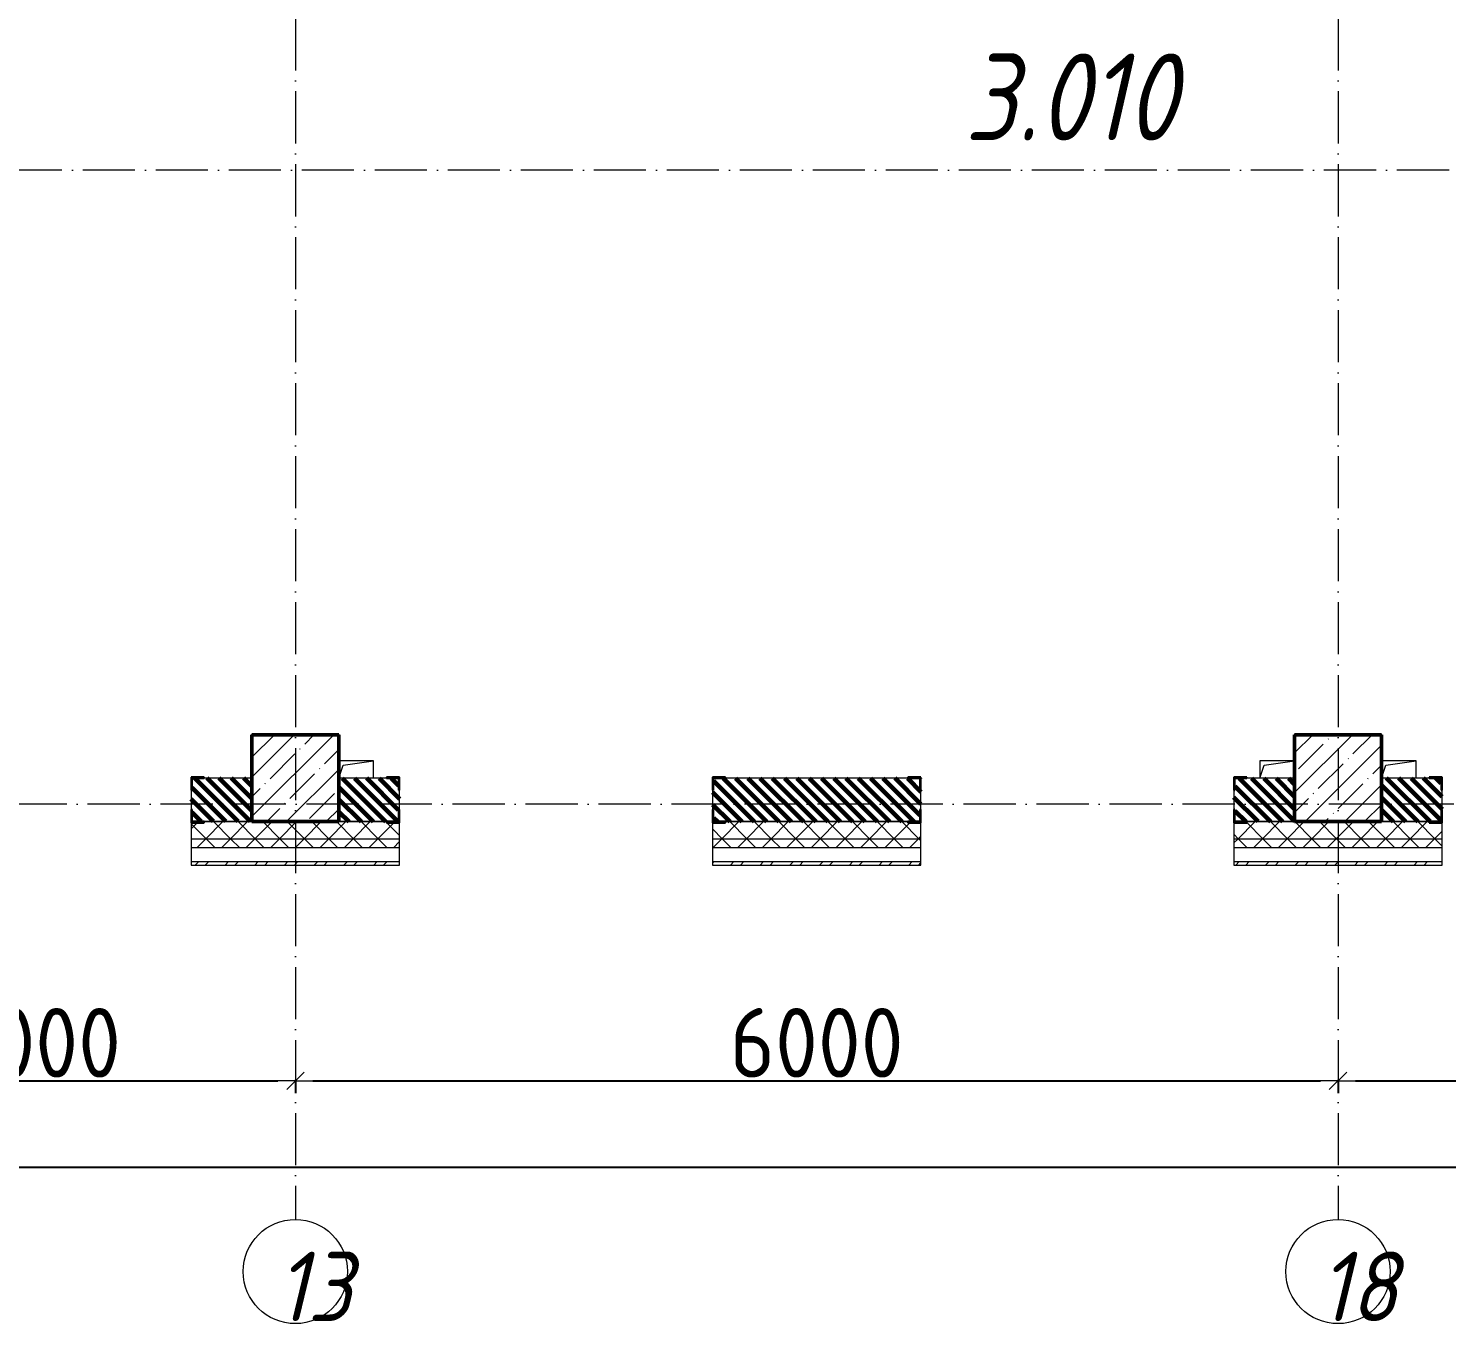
# Model space of a CAD drawing. Header units: millimetres. Extents: x -135211 to 49383, y -8033 to 228499.
# Drawn here: x -110529 to -102367, y 180224 to 187679 of the extents above; entities that cross this region are included whole.
import ezdxf

# ---------------------------------------------------------------- set-up
doc = ezdxf.new("R2010")
doc.units = ezdxf.units.MM
doc.linetypes.add('50_200_ШТРИХ_1Т_ш5_п1_п1_', pattern=[700, 500, -100, 0, -100])
for name, color, linetype, lineweight in [('2) Бетон', 5, 'Continuous', 60), ('A-____-____-DIMS', 7, 'Continuous', 9), ('A-GENM-____-MCUT', 7, 'Continuous', 25), ('A-GENM-____-OTLN', 7, 'Continuous', 9), ('A-GENM-____-OTLN-1', 7, 'Continuous', 25), ('A-WALL-____-MCUT', 7, 'Continuous', 13), ('A-WALL-____-MCUT-1', 7, 'Continuous', 9), ('A-WALL-____-PATT-1', 7, 'Continuous', 9), ('A-WALL-FNSH-MCUT-1', 7, 'Continuous', 9), ('S-COLS-____-MCUT', 7, 'Continuous', 50), ('S-COLS-____-OTLN', 7, 'Continuous', 9), ('S-GRID-____-IDEN', 7, 'Continuous', 9), ('S-GRID-____-OTLN-1', 7, '50_200_ШТРИХ_1Т_ш5_п1_п1_', 9), ('Марки помещений', 7, 'Continuous', 9)]:
    doc.layers.add(name, color=color, linetype=linetype, lineweight=lineweight)
doc.styles.add('ISOCPEUR_I_2', font='isocpeui.ttf', dxfattribs={"width": 0.85, "height": 2.3})
doc.styles.add('ISOCPEUR_I_9', font='isocpeui.ttf', dxfattribs={"width": 0.9, "height": 250})
doc.styles.add('СПДС', font='isocpeur.ttf', dxfattribs={"width": 0.9})
doc.dimstyles.new('Размера А3', dxfattribs={"dimtxt": 200, "dimasz": 100, "dimexe": 70, "dimexo": 100, "dimgap": 20, "dimtad": 1, "dimdec": 0, "dimrnd": 10, "dimzin": 0, "dimdsep": 46, "dimtxsty": 'СПДС', "dimblk": 'ARROWHEAD_6', "dimcen": 1, "dimclrd": 256, "dimclre": 256, "dimclrt": 256, "dimazin": 0, "dimtfac": 1, "dimtdec": 0, "dimtmove": 2, "dimatfit": 3, "dimfxl": 1, "dimtolj": 1, "dimtzin": 0, "dimarcsym": 0})
pattern_1 = [(45, (-129942.25, 127932.03), (-70.71068, 70.71068), []), (135, (-129942.25, 127932.03), (-70.71068, -70.71068), [])]
pattern_2 = [(135, (-129942.255, 127932.027), (-35.35534, -35.35534), [])]

# ---------------------------------------------------------------- blocks, each defined once
blk = doc.blocks.new('BSC_Колонна _Прямоугольная - 500х500-25642906-АР1_План отверстий 3 этажа в осях 1-64_Ю-ЯЯ')
at = {"layer": 'S-COLS-____-OTLN'}
h = blk.add_hatch(dxfattribs=at)
h.set_pattern_fill('FP_19', color=256, style=0, pattern_type=2)
h.set_pattern_definition([(45, (-26950, -55431.04), (-114.04925, 114.04925), []), (45, (-26835.95, -55431.04), (-114.04925, 114.04925), [201.613, -40.323, 3.353, -36.97])])
h.paths.add_polyline_path([(-250, -250), (250, -250), (250, 250), (-250, 250), (-250, 177.9)], flags=0)
at = {"layer": 'S-COLS-____-MCUT'}
for p, q in [((250, 250), (-250, 250)), ((-250, 250), (-250, -250)), ((250, -250), (250, 250)), ((-250, -250), (250, -250))]:
    blk.add_line(p, q, dxfattribs=at)
blk = doc.blocks.new('BSC_Колонна _Прямоугольная - 500х500-V50-АР1_План отверстий 3 этажа в осях 1-64_Ю-ЯЯ')
at = {"layer": 'S-COLS-____-OTLN'}
h = blk.add_hatch(dxfattribs=at)
h.set_pattern_fill('FP_58', color=256, style=0, pattern_type=2)
h.set_pattern_definition([(45, (-20950, -55431.04), (-114.04925, 114.04925), []), (45, (-20835.95, -55431.04), (-114.04925, 114.04925), [201.613, -40.323, 3.353, -36.97])])
h.paths.add_polyline_path([(-250, -250), (250, -250), (250, 250), (-250, 250)], flags=0)
at = {"layer": 'S-COLS-____-MCUT'}
for p, q in [((250, 250), (-250, 250)), ((-250, 250), (-250, -250)), ((250, -250), (250, 250)), ((-250, -250), (250, -250))]:
    blk.add_line(p, q, dxfattribs=at)
blk = doc.blocks.new('Фахверк_СКБ_Уголок - 250_2700-27497298-АР1_План отверстий 3 этажа в осях 1-64_Ю-ЯЯ')
at = {"layer": 'A-GENM-____-MCUT'}
for p, q in [((200, 181), (125, 181)), ((125, 181), (125, 106)), ((131, 106), (131, 175)), ((131, 175), (200, 175)), ((200, 175), (200, 181)), ((125, 106), (131, 106)), ((131, -6), (125, -6)), ((125, -6), (125, -81)), ((125, -81), (200, -81)), ((131, -75), (131, -6)), ((200, -75), (131, -75)), ((200, -81), (200, -75))]:
    blk.add_line(p, q, dxfattribs=at)
blk = doc.blocks.new('AR_Отверстие прямоугольное _в плите_ - AR_Отверстие прямоугольное _в плите_-V178-АР1_План отверстий 3 этажа в осях 1-64_Ю-ЯЯ')
at = {"layer": 'A-GENM-____-OTLN'}
for p, q in [((100, 50), (-100, 50)), ((-100, -50), (-75, 25)), ((-75, 25), (100, 50)), ((100, -50), (100, 50))]:
    blk.add_line(p, q, dxfattribs=at)
blk = doc.blocks.new('AR_Отверстие прямоугольное _в плите_ - AR_Отверстие прямоугольное _в плите_-V185-АР1_План отверстий 3 этажа в осях 1-64_Ю-ЯЯ')
at = {"layer": 'A-GENM-____-OTLN'}
for p, q in [((100, 50), (-100, 50)), ((-100, 50), (-100, -50)), ((-100, -50), (-75, 25)), ((-75, 25), (100, 50))]:
    blk.add_line(p, q, dxfattribs=at)
blk = doc.blocks.new('Ось сетки - Круг_Ø6_00__ISO-2_5_0_9K_-25732049-АР1_План отверстий 3 этажа в осях 1-64_Ю-ЯЯ')
at = {"layer": 'S-GRID-____-IDEN'}
blk.add_circle((0, 0), 3, dxfattribs=at)
blk = doc.blocks.new('ARROWHEAD_6')
at = {"color": 0, "linetype": 'Continuous'}
for p, q in [((0, 0), (-1, 0)), ((-0.5, -0.5), (0.5, 0.5))]:
    blk.add_line(p, q, dxfattribs=at)
blk = doc.blocks.new('*D1014')
at = {"layer": 'A-____-____-DIMS', "lineweight": -2, "transparency": 16777216}
for p, q in [((-111992.3, 181626.6), (-111992.3, 181550.5)), ((-111892.3, 181620.5), (-109092.3, 181620.5)), ((-108992.3, 181626.6), (-108992.3, 181550.5))]:
    blk.add_line(p, q, dxfattribs=at)
at = {"layer": 'Defpoints', "color": 0, "transparency": 16777216}
for p in [(-111992.3, 181726.6), (-108992.3, 181726.6), (-108992.3, 181620.5)]:
    blk.add_point(p, dxfattribs=at)
at = {"layer": 'A-____-____-DIMS', "lineweight": -2, "transparency": 16777216, "xscale": 100, "yscale": 100, "zscale": 100, "rotation": 180}
blk.add_blockref('ARROWHEAD_6', (-111992.3, 181620.5), dxfattribs=at)
at = {"layer": 'A-____-____-DIMS', "lineweight": -2, "transparency": 16777216, "xscale": 100, "yscale": 100, "zscale": 100}
blk.add_blockref('ARROWHEAD_6', (-108992.3, 181620.5), dxfattribs=at)
at = {"layer": 'A-____-____-DIMS', "transparency": 16777216, "insert": (-110492.3, 181840.5), "char_height": 400, "attachment_point": 5, "style": 'СПДС'}
blk.add_mtext('\\A1;3000', dxfattribs=at)
blk = doc.blocks.new('*D1015')
at = {"layer": 'A-____-____-DIMS', "lineweight": -2, "transparency": 16777216}
for p, q in [((-108992.3, 181626.6), (-108992.3, 181550.5)), ((-108892.3, 181620.5), (-103092.3, 181620.5)), ((-102992.3, 181626.6), (-102992.3, 181550.5))]:
    blk.add_line(p, q, dxfattribs=at)
at = {"layer": 'Defpoints', "color": 0, "transparency": 16777216}
for p in [(-108992.3, 181726.6), (-102992.3, 181726.6), (-102992.3, 181620.5)]:
    blk.add_point(p, dxfattribs=at)
at = {"layer": 'A-____-____-DIMS', "lineweight": -2, "transparency": 16777216, "xscale": 100, "yscale": 100, "zscale": 100, "rotation": 180}
blk.add_blockref('ARROWHEAD_6', (-108992.3, 181620.5), dxfattribs=at)
at = {"layer": 'A-____-____-DIMS', "lineweight": -2, "transparency": 16777216, "xscale": 100, "yscale": 100, "zscale": 100}
blk.add_blockref('ARROWHEAD_6', (-102992.3, 181620.5), dxfattribs=at)
at = {"layer": 'A-____-____-DIMS', "transparency": 16777216, "insert": (-105992.3, 181840.5), "char_height": 400, "attachment_point": 5, "style": 'СПДС'}
blk.add_mtext('\\A1;6000', dxfattribs=at)
blk = doc.blocks.new('*D1016')
at = {"layer": 'A-____-____-DIMS', "lineweight": -2, "transparency": 16777216}
for p, q in [((-102992.3, 181626.6), (-102992.3, 181550.5)), ((-102892.3, 181620.5), (-100092.3, 181620.5)), ((-99992.3, 181626.6), (-99992.3, 181550.5))]:
    blk.add_line(p, q, dxfattribs=at)
at = {"layer": 'Defpoints', "color": 0, "transparency": 16777216}
for p in [(-102992.3, 181726.6), (-99992.3, 181726.6), (-99992.3, 181620.5)]:
    blk.add_point(p, dxfattribs=at)
at = {"layer": 'A-____-____-DIMS', "lineweight": -2, "transparency": 16777216, "xscale": 100, "yscale": 100, "zscale": 100, "rotation": 180}
blk.add_blockref('ARROWHEAD_6', (-102992.3, 181620.5), dxfattribs=at)
at = {"layer": 'A-____-____-DIMS', "lineweight": -2, "transparency": 16777216, "xscale": 100, "yscale": 100, "zscale": 100}
blk.add_blockref('ARROWHEAD_6', (-99992.3, 181620.5), dxfattribs=at)
at = {"layer": 'A-____-____-DIMS', "transparency": 16777216, "insert": (-101492.3, 181840.5), "char_height": 400, "attachment_point": 5, "style": 'СПДС'}
blk.add_mtext('\\A1;3000', dxfattribs=at)
blk = doc.blocks.new('*D1030')
at = {"layer": 'A-____-____-DIMS', "lineweight": -2, "transparency": 16777216}
for p, q in [((-132292.3, 181129.8), (-132292.3, 181053.7)), ((-132192.3, 181123.7), (-58992.3, 181123.7)), ((-58892.3, 181129.8), (-58892.3, 181053.7))]:
    blk.add_line(p, q, dxfattribs=at)
at = {"layer": 'Defpoints', "color": 0, "transparency": 16777216}
for p in [(-132292.3, 181229.8), (-58892.3, 181229.8), (-58892.3, 181123.7)]:
    blk.add_point(p, dxfattribs=at)
at = {"layer": 'A-____-____-DIMS', "lineweight": -2, "transparency": 16777216, "xscale": 100, "yscale": 100, "zscale": 100, "rotation": 180}
blk.add_blockref('ARROWHEAD_6', (-132292.3, 181123.7), dxfattribs=at)
at = {"layer": 'A-____-____-DIMS', "lineweight": -2, "transparency": 16777216, "xscale": 100, "yscale": 100, "zscale": 100}
blk.add_blockref('ARROWHEAD_6', (-58892.3, 181123.7), dxfattribs=at)
at = {"layer": 'A-____-____-DIMS', "transparency": 16777216, "insert": (-95592.3, 181343.7), "char_height": 400, "attachment_point": 5, "style": 'СПДС'}
blk.add_mtext('\\A1;73400', dxfattribs=at)

msp = doc.modelspace()

# ---------------------------------------------------------------- hatches: boundary and pattern name
at = {"layer": '2) Бетон'}
h = msp.add_hatch(dxfattribs=at)
h.set_pattern_fill('FP_9', color=256, style=0, pattern_type=2)
h.set_pattern_definition(pattern_2)
h.paths.add_polyline_path([(-109586.3, 183113.1), (-109242.3, 183113.1), (-109242.3, 183363.1), (-109586.3, 183363.1), (-109586.3, 183294.1), (-109592.3, 183294.1), (-109592.3, 183182.1), (-109586.3, 183182.1)], flags=0)
h.paths.add_polyline_path([(-111648.3, 183113.1), (-111398.3, 183113.1), (-111397.9, 183182.1), (-111392.3, 183182.1), (-111392.3, 183294.1), (-111398.3, 183294.1), (-111398.3, 183363.1), (-111742.3, 183363.1), (-111742.3, 183113.1)], flags=0)
h = msp.add_hatch(dxfattribs=at)
h.set_pattern_fill('FP_9', color=256, style=0, pattern_type=2)
h.set_pattern_definition(pattern_2)
h.paths.add_polyline_path([(-103242.3, 183113.1), (-103242.3, 183363.1), (-103586.3, 183363.1), (-103586.3, 183294.1), (-103592.3, 183294.1), (-103592.3, 183182.1), (-103586.3, 183182.1), (-103586.3, 183113.1), (-103444.3, 183113.1)], flags=0)
h.paths.add_polyline_path([(-106517.3, 183113.1), (-105398.3, 183113.1), (-105398.3, 183182.1), (-105392.3, 183182.1), (-105392.3, 183294.1), (-105398.3, 183294.1), (-105398.3, 183363.1), (-106586.3, 183363.1), (-106586.3, 183294.1), (-106592.3, 183294.1), (-106592.3, 183182.1), (-106586.3, 183182.1), (-106586.3, 183113.1)], flags=0)
h.paths.add_polyline_path([(-108467.3, 183113.1), (-108398.3, 183113.1), (-108398.3, 183182.1), (-108392.3, 183182.1), (-108392.3, 183294.1), (-108398.3, 183294.1), (-108398.3, 183363.1), (-108742.3, 183363.1), (-108742.3, 183113.1), (-108648.3, 183113.1)], flags=0)
h = msp.add_hatch(dxfattribs=at)
h.set_pattern_fill('FP_9', color=256, style=0, pattern_type=2)
h.set_pattern_definition(pattern_2)
h.paths.add_polyline_path([(-100586.3, 183113.1), (-100242.3, 183113.1), (-100242.3, 183363.1), (-100586.3, 183363.1), (-100586.3, 183294.1), (-100592.3, 183294.1), (-100592.3, 183182.1), (-100586.3, 183182.1)], flags=0)
h.paths.add_polyline_path([(-102398.3, 183113.1), (-102398.3, 183182.1), (-102392.3, 183182.1), (-102392.3, 183294.1), (-102398.3, 183294.1), (-102398.3, 183363.1), (-102742.3, 183363.1), (-102742.3, 183113.1), (-102467.3, 183113.1)], flags=0)
at = {"layer": 'A-WALL-____-PATT-1'}
h = msp.add_hatch(dxfattribs=at)
h.set_pattern_fill('FP_4', color=256, style=0, pattern_type=2)
h.set_pattern_definition(pattern_1)
h.paths.add_polyline_path([(-55722.8, 183013.1), (-55642.3, 183013.1), (-55642.3, 183113.1), (-61992.3, 183113.1), (-61992.3, 183013.1), (-59257.7, 183013.1)], flags=0)
h.paths.add_polyline_path([(-66327.6, 183013.1), (-65942.3, 183013.1), (-65942.3, 183107.1), (-66017.3, 183107.1), (-66017.3, 183113.1), (-66967.3, 183113.1), (-66967.3, 183107.1), (-67042.3, 183107.1), (-67042.3, 183013.1), (-66692.3, 183013.1)], flags=0)
h.paths.add_polyline_path([(-64560.1, 183013.1), (-62992.3, 183013.1), (-62992.3, 183113.1), (-64867.3, 183113.1), (-64867.3, 183107.1), (-64942.3, 183107.1), (-64942.3, 183013.1)], flags=0)
h.paths.add_polyline_path([(-69967.3, 183013.1), (-68842.3, 183013.1), (-68842.3, 183107.1), (-68917.3, 183107.1), (-68917.3, 183113.1), (-69967.3, 183113.1), (-69967.3, 183107.1), (-70042.3, 183107.1), (-70042.3, 183013.1), (-70036.3, 183013.1)], flags=0)
h.paths.add_polyline_path([(-71842.3, 183013.1), (-71842.3, 183107.1), (-71917.3, 183107.1), (-71917.3, 183113.1), (-72967.3, 183113.1), (-72967.3, 183107.1), (-73042.3, 183107.1), (-73042.3, 183013.1), (-72513.7, 183013.1)], flags=0)
h.paths.add_polyline_path([(-75967.3, 183013.1), (-74842.3, 183013.1), (-74842.3, 183107.1), (-74917.3, 183107.1), (-74917.3, 183113.1), (-75967.3, 183113.1), (-75967.3, 183107.1), (-76042.3, 183107.1), (-76042.3, 183013.1)], flags=0)
h.paths.add_polyline_path([(-77917.3, 183013.1), (-77842.3, 183013.1), (-77842.3, 183107.1), (-77917.3, 183107.1), (-77917.3, 183113.1), (-78967.3, 183113.1), (-78967.3, 183107.1), (-79042.3, 183107.1), (-79042.3, 183013.1), (-78699.8, 183013.1)], flags=0)
h.paths.add_polyline_path([(-81692.3, 183013.1), (-80842.3, 183013.1), (-80842.3, 183107.1), (-80917.3, 183107.1), (-80917.3, 183113.1), (-81967.3, 183113.1), (-81967.3, 183107.1), (-82042.3, 183107.1), (-82042.3, 183013.1), (-81967.3, 183013.1)], flags=0)
h.paths.add_polyline_path([(-84002.2, 183013.1), (-83842.3, 183013.1), (-83842.3, 183107.1), (-83917.3, 183107.1), (-83917.3, 183113.1), (-85517.3, 183113.1), (-85517.3, 183107.1), (-85592.3, 183107.1), (-85592.3, 183013.1), (-84885.9, 183013.1)], flags=0)
h.paths.add_polyline_path([(-87537.1, 183013.1), (-87392.3, 183013.1), (-87392.3, 183107.1), (-87467.3, 183107.1), (-87467.3, 183113.1), (-88517.3, 183113.1), (-88517.3, 183107.1), (-88592.3, 183107.1), (-88592.3, 183013.1)], flags=0)
h.paths.add_polyline_path([(-90392.3, 183013.1), (-90392.3, 183107.1), (-90467.3, 183107.1), (-90467.3, 183113.1), (-91517.3, 183113.1), (-91517.3, 183107.1), (-91592.3, 183107.1), (-91592.3, 183013.1), (-91072.1, 183013.1)], flags=0)
h.paths.add_polyline_path([(-93723.3, 183013.1), (-93392.3, 183013.1), (-93392.3, 183107.1), (-93467.3, 183107.1), (-93467.3, 183113.1), (-94517.3, 183113.1), (-94517.3, 183107.1), (-94592.3, 183107.1), (-94592.3, 183013.1), (-94165.1, 183013.1)], flags=0)
h.paths.add_polyline_path([(-97517.3, 183013.1), (-96392.3, 183013.1), (-96392.3, 183107.1), (-96467.3, 183107.1), (-96467.3, 183113.1), (-97517.3, 183113.1), (-97517.3, 183107.1), (-97592.3, 183107.1), (-97592.3, 183013.1), (-97586.3, 183013.1)], flags=0)
h.paths.add_polyline_path([(-100592.3, 183013.1), (-99392.3, 183013.1), (-99392.3, 183107.1), (-99467.3, 183107.1), (-99467.3, 183113.1), (-100517.3, 183113.1), (-100517.3, 183107.1), (-100592.3, 183107.1)], flags=0)
h.paths.add_polyline_path([(-102392.3, 183013.1), (-102392.3, 183107.1), (-102467.3, 183107.1), (-102467.3, 183113.1), (-103517.3, 183113.1), (-103517.3, 183107.1), (-103592.3, 183107.1), (-103592.3, 183013.1), (-102560.6, 183013.1)], flags=0)
h.paths.add_polyline_path([(-106517.3, 183013.1), (-105392.3, 183013.1), (-105392.3, 183107.1), (-105467.3, 183107.1), (-105467.3, 183113.1), (-106517.3, 183113.1), (-106517.3, 183107.1), (-106592.3, 183107.1), (-106592.3, 183013.1), (-106586.3, 183013.1)], flags=0)
h.paths.add_polyline_path([(-108392.3, 183013.1), (-108392.3, 183107.1), (-108467.3, 183107.1), (-108467.3, 183113.1), (-109517.3, 183113.1), (-109517.3, 183107.1), (-109592.3, 183107.1), (-109592.3, 183013.1), (-108467.3, 183013.1)], flags=0)
h.paths.add_polyline_path([(-111742.3, 183013.1), (-111392.3, 183013.1), (-111392.3, 183107.1), (-111467.3, 183107.1), (-111467.3, 183113.1), (-112517.3, 183113.1), (-112517.3, 183107.1), (-112592.3, 183107.1), (-112592.3, 183013.1), (-112242.3, 183013.1)], flags=0)
h.paths.add_polyline_path([(-113592.3, 183013.1), (-113592.3, 183107.1), (-113667.3, 183107.1), (-113667.3, 183113.1), (-123392.3, 183113.1), (-123392.3, 183013.1), (-114049.1, 183013.1)], flags=0)
h.paths.add_polyline_path([(-124392.3, 183013.1), (-124392.3, 183113.1), (-132392.3, 183113.1), (-132392.3, 183013.1), (-126421.4, 183013.1)], flags=0)
h = msp.add_hatch(dxfattribs=at)
h.set_pattern_fill('FP_4', color=256, style=0, pattern_type=2)
h.set_pattern_definition(pattern_1)
h.paths.add_polyline_path([(-55642.3, 182963.1), (-55642.3, 183013.1), (-61992.3, 183013.1), (-61992.3, 182963.1), (-55722.8, 182963.1)], flags=0)
h.paths.add_polyline_path([(-62992.3, 182963.1), (-62992.3, 183013.1), (-64942.3, 183013.1), (-64942.3, 182963.1), (-64560.1, 182963.1)], flags=0)
h.paths.add_polyline_path([(-68842.3, 182963.1), (-68842.3, 183013.1), (-70042.3, 183013.1), (-70042.3, 182963.1), (-69862.5, 182963.1)], flags=0)
h.paths.add_polyline_path([(-66327.6, 182963.1), (-65942.3, 182963.1), (-65942.3, 183013.1), (-67042.3, 183013.1), (-67042.3, 182963.1)], flags=0)
h.paths.add_polyline_path([(-72513.7, 182963.1), (-71842.3, 182963.1), (-71842.3, 183013.1), (-73042.3, 183013.1), (-73042.3, 182963.1)], flags=0)
h.paths.add_polyline_path([(-74842.3, 182963.1), (-74842.3, 183013.1), (-76042.3, 183013.1), (-76042.3, 182963.1), (-75164.9, 182963.1)], flags=0)
h.paths.add_polyline_path([(-77842.3, 182963.1), (-77842.3, 183013.1), (-79042.3, 183013.1), (-79042.3, 182963.1), (-78699.8, 182963.1)], flags=0)
h.paths.add_polyline_path([(-80842.3, 182963.1), (-80842.3, 183013.1), (-82042.3, 183013.1), (-82042.3, 182963.1), (-81351, 182963.1)], flags=0)
h.paths.add_polyline_path([(-83842.3, 182963.1), (-83842.3, 183013.1), (-85592.3, 183013.1), (-85592.3, 182963.1), (-84002.2, 182963.1)], flags=0)
h.paths.add_polyline_path([(-87392.3, 182963.1), (-87392.3, 183013.1), (-88592.3, 183013.1), (-88592.3, 182963.1), (-87537.1, 182963.1)], flags=0)
h.paths.add_polyline_path([(-90392.3, 182963.1), (-90392.3, 183013.1), (-91592.3, 183013.1), (-91592.3, 182963.1), (-91072.1, 182963.1)], flags=0)
h.paths.add_polyline_path([(-93392.3, 182963.1), (-93392.3, 183013.1), (-94592.3, 183013.1), (-94592.3, 182963.1), (-93723.3, 182963.1)], flags=0)
h.paths.add_polyline_path([(-97592.3, 182963.1), (-96392.3, 182963.1), (-96392.3, 183013.1), (-97592.3, 183013.1)], flags=0)
h.paths.add_polyline_path([(-99909.4, 182963.1), (-99392.3, 182963.1), (-99392.3, 183013.1), (-100592.3, 183013.1), (-100592.3, 182963.1)], flags=0)
h.paths.add_polyline_path([(-102560.6, 182963.1), (-102392.3, 182963.1), (-102392.3, 183013.1), (-103592.3, 183013.1), (-103592.3, 182963.1), (-103444.3, 182963.1)], flags=0)
h.paths.add_polyline_path([(-105392.3, 182963.1), (-105392.3, 183013.1), (-106592.3, 183013.1), (-106592.3, 182963.1), (-106095.5, 182963.1)], flags=0)
h.paths.add_polyline_path([(-108746.7, 182963.1), (-108392.3, 182963.1), (-108392.3, 183013.1), (-109592.3, 183013.1), (-109592.3, 182963.1)], flags=0)
h.paths.add_polyline_path([(-111397.9, 182963.1), (-111392.3, 182963.1), (-111392.3, 183013.1), (-112592.3, 183013.1), (-112592.3, 182963.1), (-112281.6, 182963.1)], flags=0)
h.paths.add_polyline_path([(-114049.1, 182963.1), (-113592.3, 182963.1), (-113592.3, 183013.1), (-123392.3, 183013.1), (-123392.3, 182963.1), (-115816.6, 182963.1)], flags=0)
h.paths.add_polyline_path([(-124392.3, 182963.1), (-124392.3, 183013.1), (-132492.3, 183013.1), (-132492.3, 182963.1), (-126421.4, 182963.1)], flags=0)
h = msp.add_hatch(dxfattribs=at)
h.set_pattern_fill('FP_6', color=256, style=0, pattern_type=2)
h.set_pattern_definition([(45, (-129942.25, 127932.03), (-85.53659, 85.53659), []), (45, (-129885.23, 127932.03), (-85.53659, 85.53659), [])])
h.paths.add_polyline_path([(-84885.9, 182863.1), (-84727.3, 182863.1), (-84727.3, 182883.1), (-85592.3, 182883.1), (-85592.3, 182863.1)], flags=0)
h.paths.add_polyline_path([(-87392.3, 182863.1), (-87392.3, 182883.1), (-88592.3, 182883.1), (-88592.3, 182863.1), (-87537.1, 182863.1)], flags=0)
h.paths.add_polyline_path([(-90392.3, 182863.1), (-90392.3, 182883.1), (-91592.3, 182883.1), (-91592.3, 182863.1), (-91072.1, 182863.1)], flags=0)
h.paths.add_polyline_path([(-93392.3, 182863.1), (-93392.3, 182883.1), (-94592.3, 182883.1), (-94592.3, 182863.1), (-93723.3, 182863.1)], flags=0)
h.paths.add_polyline_path([(-96392.3, 182863.1), (-96392.3, 182883.1), (-97592.3, 182883.1), (-97592.3, 182863.1), (-97258.2, 182863.1)], flags=0)
h.paths.add_polyline_path([(-99909.4, 182863.1), (-99392.3, 182863.1), (-99392.3, 182883.1), (-100592.3, 182883.1), (-100592.3, 182863.1)], flags=0)
h.paths.add_polyline_path([(-102560.6, 182863.1), (-102392.3, 182863.1), (-102392.3, 182883.1), (-103592.3, 182883.1), (-103592.3, 182863.1), (-103444.3, 182863.1)], flags=0)
h.paths.add_polyline_path([(-106592.3, 182863.1), (-105392.3, 182863.1), (-105392.3, 182883.1), (-106592.3, 182883.1)], flags=0)
h.paths.add_polyline_path([(-109592.3, 182863.1), (-108392.3, 182863.1), (-108392.3, 182883.1), (-109592.3, 182883.1)], flags=0)
h.paths.add_polyline_path([(-112592.3, 182863.1), (-111392.3, 182863.1), (-111392.3, 182883.1), (-112592.3, 182883.1)], flags=0)
h.paths.add_polyline_path([(-113592.3, 182863.1), (-113592.3, 182883.1), (-123392.3, 182883.1), (-123392.3, 182863.1), (-114049.1, 182863.1)], flags=0)
h.paths.add_polyline_path([(-124392.3, 182863.1), (-124392.3, 182883.1), (-132622.3, 182883.1), (-132622.3, 182863.1), (-126421.4, 182863.1)], flags=0)

# ---------------------------------------------------------------- linework, layer by layer
for points in [[(-109242.3, 183363.1), (-109242.3, 183613.1), (-108742.3, 183613.1), (-108742.3, 183363.1)], [(-103242.3, 183363.1), (-103242.3, 183613.1), (-102742.3, 183613.1), (-102742.3, 183363.1)]]:
    msp.add_lwpolyline(points)
at = {"layer": 'A-WALL-____-MCUT'}
for p, q in [((-109242.3, 183363.1), (-109517.3, 183363.1)), ((-108467.3, 183363.1), (-108742.3, 183363.1)), ((-105467.3, 183363.1), (-106517.3, 183363.1)), ((-103242.3, 183363.1), (-103517.3, 183363.1)), ((-102467.3, 183363.1), (-102742.3, 183363.1)), ((-109592.3, 183294.1), (-109592.3, 183182.1)), ((-108392.3, 183182.1), (-108392.3, 183294.1)), ((-106592.3, 183294.1), (-106592.3, 183182.1)), ((-105392.3, 183182.1), (-105392.3, 183294.1)), ((-103592.3, 183294.1), (-103592.3, 183182.1)), ((-102392.3, 183182.1), (-102392.3, 183294.1)), ((-109592.3, 183107.1), (-109592.3, 182883.1)), ((-108392.3, 182883.1), (-108392.3, 183107.1)), ((-106592.3, 183107.1), (-106592.3, 182883.1)), ((-105392.3, 182883.1), (-105392.3, 183107.1)), ((-103592.3, 183107.1), (-103592.3, 182883.1)), ((-102392.3, 182883.1), (-102392.3, 183107.1)), ((-109592.3, 182883.1), (-108392.3, 182883.1)), ((-106592.3, 182883.1), (-105392.3, 182883.1)), ((-103592.3, 182883.1), (-102392.3, 182883.1))]:
    msp.add_line(p, q, dxfattribs=at)
at = {"layer": 'A-WALL-____-MCUT-1'}
for p, q in [((-109242.3, 183113.1), (-109517.3, 183113.1)), ((-109517.3, 183113.1), (-109242.3, 183113.1)), ((-108467.3, 183113.1), (-108742.3, 183113.1)), ((-108742.3, 183113.1), (-108467.3, 183113.1)), ((-105467.3, 183113.1), (-106517.3, 183113.1)), ((-106517.3, 183113.1), (-105467.3, 183113.1)), ((-103242.3, 183113.1), (-103517.3, 183113.1)), ((-103517.3, 183113.1), (-103242.3, 183113.1)), ((-102467.3, 183113.1), (-102742.3, 183113.1)), ((-102742.3, 183113.1), (-102467.3, 183113.1)), ((-108392.3, 183013.1), (-109592.3, 183013.1)), ((-105392.3, 183013.1), (-106592.3, 183013.1)), ((-102392.3, 183013.1), (-103592.3, 183013.1)), ((-108392.3, 182963.1), (-109592.3, 182963.1)), ((-105392.3, 182963.1), (-106592.3, 182963.1)), ((-102392.3, 182963.1), (-103592.3, 182963.1))]:
    msp.add_line(p, q, dxfattribs=at)
at = {"layer": 'A-WALL-FNSH-MCUT-1'}
for p, q in [((-109592.3, 182883.1), (-109592.3, 182863.1)), ((-109592.3, 182863.1), (-108392.3, 182863.1)), ((-108392.3, 182863.1), (-108392.3, 182883.1)), ((-106592.3, 182883.1), (-106592.3, 182883.1)), ((-106592.3, 182883.1), (-106592.3, 182863.1)), ((-106592.3, 182863.1), (-105392.3, 182863.1)), ((-105392.3, 182863.1), (-105392.3, 182883.1)), ((-103592.3, 182883.1), (-103592.3, 182883.1)), ((-103592.3, 182883.1), (-103592.3, 182863.1)), ((-103592.3, 182863.1), (-102392.3, 182863.1)), ((-102392.3, 182863.1), (-102392.3, 182883.1))]:
    msp.add_line(p, q, dxfattribs=at)
at = {"layer": 'S-GRID-____-OTLN-1', "color": 251, "ltscale": 0.6, "true_color": 0x636466}
for p, q in [((-108992.3, 218824.9), (-108992.3, 180823.6)), ((-102992.3, 218824.9), (-102992.3, 180823.6)), ((-54462.2, 186863.1), (-134611, 186863.1)), ((-25867.8, 183213.1), (-134611, 183213.1))]:
    msp.add_line(p, q, dxfattribs=at)

# ---------------------------------------------------------------- block references
at = {"layer": 'A-GENM-____-OTLN'}
for name, p in [('AR_Отверстие прямоугольное _в плите_ - AR_Отверстие прямоугольное _в плите_-V178-АР1_План отверстий 3 этажа в осях 1-64_Ю-ЯЯ', (-108642.3, 183413.1)), ('AR_Отверстие прямоугольное _в плите_ - AR_Отверстие прямоугольное _в плите_-V185-АР1_План отверстий 3 этажа в осях 1-64_Ю-ЯЯ', (-103342.3, 183413.1)), ('AR_Отверстие прямоугольное _в плите_ - AR_Отверстие прямоугольное _в плите_-V178-АР1_План отверстий 3 этажа в осях 1-64_Ю-ЯЯ', (-102642.3, 183413.1))]:
    msp.add_blockref(name, p, dxfattribs=at)
at = {"layer": 'A-GENM-____-OTLN-1'}
for p in [(-109717.3, 183188.1), (-106717.3, 183188.1), (-103717.3, 183188.1)]:
    msp.add_blockref('Фахверк_СКБ_Уголок - 250_2700-27497298-АР1_План отверстий 3 этажа в осях 1-64_Ю-ЯЯ', p, dxfattribs=at)
at = {"layer": 'A-GENM-____-OTLN-1', "rotation": 180}
for p in [(-108267.3, 183288.1), (-105267.3, 183288.1), (-102267.3, 183288.1)]:
    msp.add_blockref('Фахверк_СКБ_Уголок - 250_2700-27497298-АР1_План отверстий 3 этажа в осях 1-64_Ю-ЯЯ', p, dxfattribs=at)
at = {"layer": 'S-COLS-____-OTLN'}
for name, p in [('BSC_Колонна _Прямоугольная - 500х500-V50-АР1_План отверстий 3 этажа в осях 1-64_Ю-ЯЯ', (-108992.3, 183363.1)), ('BSC_Колонна _Прямоугольная - 500х500-25642906-АР1_План отверстий 3 этажа в осях 1-64_Ю-ЯЯ', (-102992.3, 183363.1))]:
    msp.add_blockref(name, p, dxfattribs=at)
at = {"layer": 'S-GRID-____-IDEN', "xscale": 99.99999999999993, "yscale": 99.99999999999993, "zscale": 99.99999999999993, "rotation": 180}
for p in [(-108992.3, 180523.6), (-102992.3, 180523.6)]:
    msp.add_blockref('Ось сетки - Круг_Ø6_00__ISO-2_5_0_9K_-25732049-АР1_План отверстий 3 этажа в осях 1-64_Ю-ЯЯ', p, dxfattribs=at)

# ---------------------------------------------------------------- texts
at = {"layer": 'S-GRID-____-IDEN', "char_height": 400, "width": 346.329, "attachment_point": 1, "style": 'ISOCPEUR_I_9'}
for s, insert in [('13', (-109102.8, 180637.5)), ('18', (-103102.8, 180637.5))]:
    msp.add_mtext(s, dxfattribs=dict(at, insert=insert))
at = {"layer": 'Марки помещений', "insert": (-105141.3, 187534.5), "char_height": 500, "width": 737.552, "attachment_point": 1, "style": 'ISOCPEUR_I_2'}
msp.add_mtext('3.010', dxfattribs=at)

# ---------------------------------------------------------------- dimensions: what is measured, and where the dimension line sits
at = {"layer": 'A-____-____-DIMS'}
for base, p1, p2, picture, middle in [((-108992.3, 181620.5), (-111992.3, 181726.6), (-108992.3, 181726.6), '*D1014', (-110492.3, 181840.5)), ((-102992.3, 181620.5), (-108992.3, 181726.6), (-102992.3, 181726.6), '*D1015', (-105992.3, 181840.5)), ((-99992.3, 181620.5), (-102992.3, 181726.6), (-99992.3, 181726.6), '*D1016', (-101492.3, 181840.5)), ((-58892.3, 181123.7), (-132292.3, 181229.8), (-58892.3, 181229.8), '*D1030', (-95592.3, 181343.7))]:
    dim = msp.add_linear_dim(base=base, p1=p1, p2=p2, dimstyle='Размера А3', override={"dimtxt": 400}, dxfattribs=at)
    dim.commit()
    dim.dimension.update_dxf_attribs({"geometry": picture, "text_midpoint": middle})

doc.saveas('drawing.dxf')
